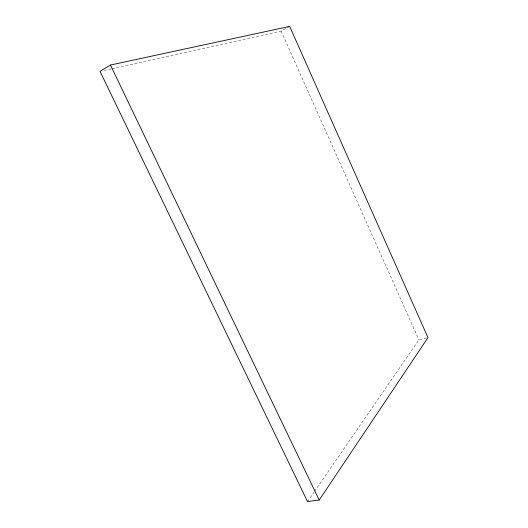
<?xml version="1.0" encoding="UTF-8"?>
<svg xmlns="http://www.w3.org/2000/svg" width="528" height="528" viewBox="0 0 528 528"><rect width="100%" height="100%" fill="white"/><g stroke="black" fill="none" stroke-linecap="round" stroke-linejoin="round"><path stroke-width="0.4" stroke-dasharray="2.64 1.98" d="M307.534 501.6L314.054 492.129M314.523 491.449L418.915 339.874L427.231 337.814M112.081 68.666L281.101 31.086L288.968 26.789M104.036 70.455L111.276 68.845M281.101 31.086L418.915 339.874"/><path stroke-width="0.79" d="M319.202 500.042L427.99 337.623L289.687 26.4L110.444 65.023L100.01 71.346L307.534 501.6L319.202 500.042L110.444 65.023"/></g></svg>
